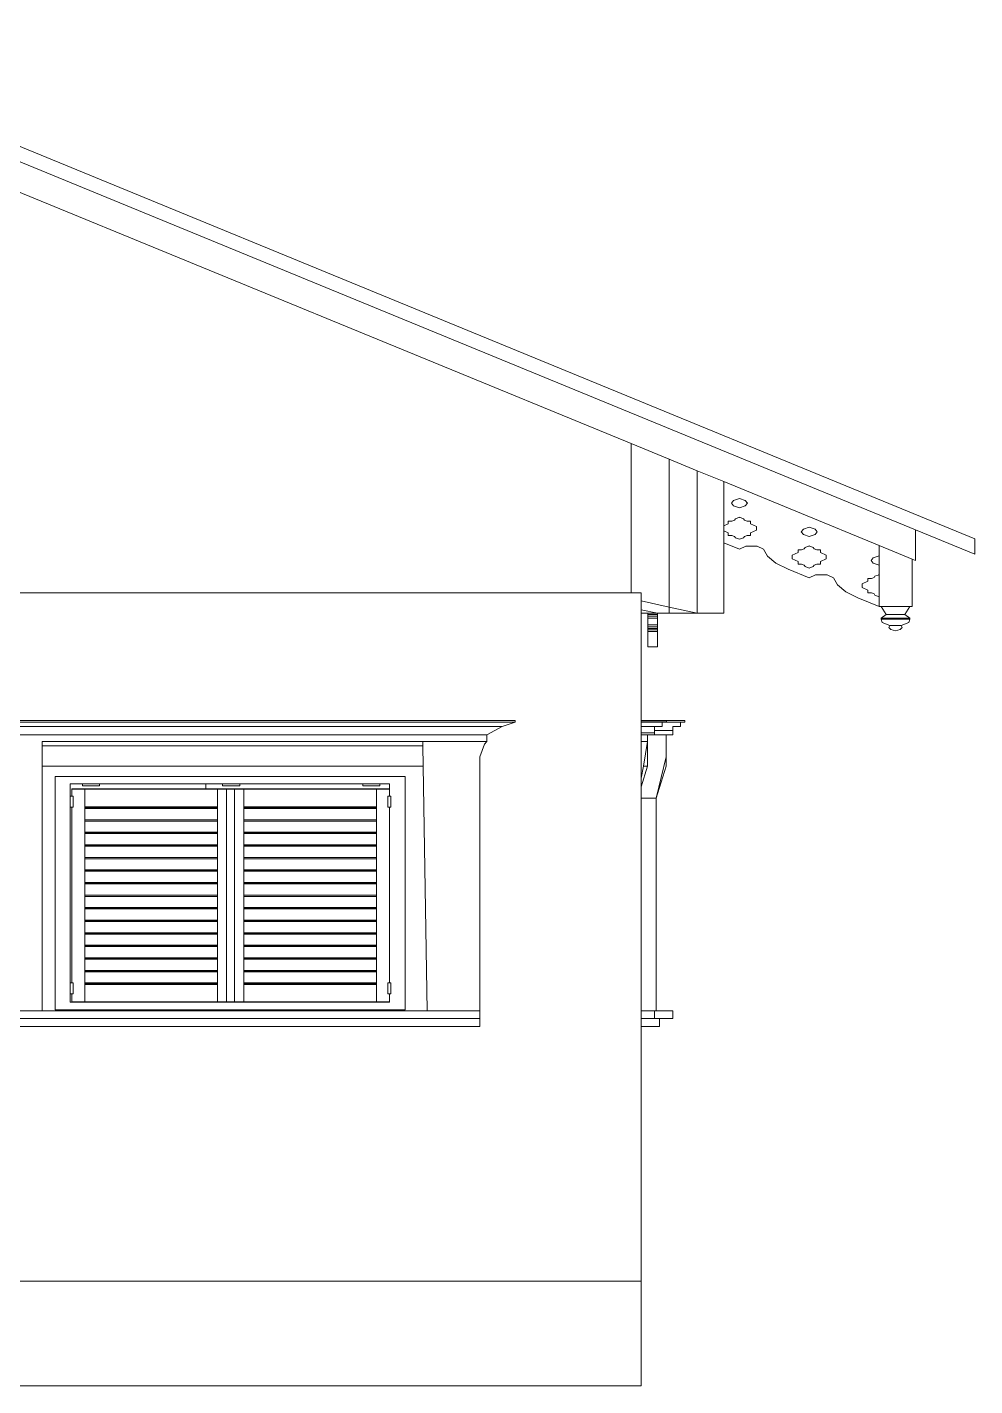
# Model space of a CAD drawing. Header units: inches. Extents: x 16.2 to 49.2, y 7.1 to 20.7.
# Drawn here: x 32.43 to 36.14, y 7.57 to 12.9 of the extents above; entities that cross this region are included whole.
import ezdxf

# ---------------------------------------------------------------- set-up
doc = ezdxf.new("R2010")
doc.units = ezdxf.units.IN
doc.header["$MEASUREMENT"] = 0
doc.layers.add('0inne_gulv', color=252, linetype='Continuous', lineweight=13)

# ---------------------------------------------------------------- blocks, each defined once
blk = doc.blocks.new('DEREK SMALL HOUSE bk')
for p, q in [((-2.1931, 2.42), (2.5502, 0.4711)), ((-2.1024, 2.4426), (2.7834, 0.4352)), ((-2.1931, 2.3002), (1.4356, 0.8092)), ((1.4356, 0.2235), (1.4356, 0.8092)), ((1.4356, 0.8092), (1.5848, 0.7479)), ((1.5848, 0.1679), (1.5848, 0.7479)), ((1.5848, 0.7479), (1.6948, 0.7027)), ((1.6948, 0.1436), (1.6948, 0.7027)), ((1.6948, 0.7027), (1.7985, 0.6601)), ((1.7985, 0.4864), (1.7985, 0.6601)), ((1.7985, 0.6601), (2.4076, 0.4099)), ((1.8601, 0.5934), (1.8372, 0.5856)), ((1.8829, 0.5856), (1.8601, 0.5934)), ((1.8372, 0.5856), (1.829, 0.5755)), ((1.829, 0.5755), (1.8372, 0.5653)), ((1.8372, 0.5653), (1.8601, 0.5575)), ((1.8601, 0.5575), (1.8829, 0.5653)), ((1.8912, 0.5755), (1.8829, 0.5856)), ((1.8829, 0.5653), (1.8912, 0.5755)), ((1.8164, 0.4949), (1.7985, 0.4864)), ((1.7985, 0.4675), (1.7985, 0.4864)), ((1.8164, 0.4949), (1.8164, 0.5053)), ((1.8164, 0.5053), (1.8299, 0.5053)), ((1.8299, 0.5053), (1.8406, 0.5087)), ((1.8406, 0.5087), (1.844, 0.5139)), ((1.844, 0.5139), (1.8601, 0.5201)), ((1.8584, 0.5194), (1.8601, 0.5194)), ((1.8761, 0.5139), (1.8601, 0.5201)), ((1.8795, 0.5087), (1.8761, 0.5139)), ((1.8902, 0.5053), (1.8795, 0.5087)), ((1.9038, 0.5053), (1.8902, 0.5053)), ((1.9038, 0.4949), (1.9038, 0.5053)), ((1.9038, 0.4949), (1.9265, 0.484)), ((1.9265, 0.484), (1.9265, 0.4698)), ((2.1338, 0.4809), (2.111, 0.4732)), ((2.1567, 0.4732), (2.1338, 0.4809)), ((1.7985, 0.4675), (1.8164, 0.459)), ((1.7985, 0.4205), (1.7985, 0.4675)), ((1.8164, 0.459), (1.8164, 0.4486)), ((1.8164, 0.4486), (1.8299, 0.4485)), ((1.8299, 0.4485), (1.8406, 0.4451)), ((1.8406, 0.4451), (1.844, 0.4399)), ((1.844, 0.4399), (1.8601, 0.4338)), ((1.8761, 0.4399), (1.8601, 0.4338)), ((1.8795, 0.4451), (1.8761, 0.4399)), ((1.8902, 0.4485), (1.8795, 0.4451)), ((1.9038, 0.4486), (1.8902, 0.4485)), ((1.9265, 0.4698), (1.9038, 0.459)), ((1.9038, 0.459), (1.9038, 0.4486)), ((2.111, 0.4732), (2.1027, 0.463)), ((2.1027, 0.463), (2.111, 0.4528)), ((2.111, 0.4528), (2.1338, 0.445)), ((2.1338, 0.445), (2.1567, 0.4528)), ((2.1649, 0.463), (2.1567, 0.4732)), ((2.1567, 0.4528), (2.1649, 0.463)), ((2.5502, 0.4711), (2.7834, 0.3753)), ((2.5502, 0.3513), (2.5502, 0.4711)), ((2.7834, 0.3753), (2.7834, 0.4352)), ((1.7985, 0.4205), (1.8601, 0.3952)), ((1.7985, 0.1436), (1.7985, 0.4205)), ((1.8848, 0.407), (1.8601, 0.3952)), ((1.9302, 0.407), (1.8848, 0.407)), ((1.9549, 0.3952), (1.9302, 0.407)), ((1.9707, 0.3673), (1.9549, 0.3952)), ((2.0901, 0.3824), (2.0673, 0.3715)), ((2.0901, 0.3824), (2.0901, 0.3928)), ((2.0901, 0.3928), (2.1037, 0.3928)), ((2.1037, 0.3928), (2.1144, 0.3962)), ((2.1144, 0.3962), (2.1178, 0.4015)), ((2.1178, 0.4015), (2.1338, 0.4076)), ((2.1322, 0.407), (2.1338, 0.407)), ((2.1499, 0.4015), (2.1338, 0.4076)), ((2.1533, 0.3962), (2.1499, 0.4015)), ((2.164, 0.3928), (2.1533, 0.3962)), ((2.1775, 0.3928), (2.164, 0.3928)), ((2.1775, 0.3824), (2.1775, 0.3928)), ((2.1775, 0.3824), (2.2003, 0.3715)), ((2.4076, 0.4099), (2.5372, 0.3566)), ((2.4076, 0.3685), (2.4076, 0.4099)), ((2.0031, 0.3409), (1.9707, 0.3673)), ((2.0511, 0.3167), (2.0031, 0.3409)), ((2.0673, 0.3715), (2.0673, 0.3573)), ((2.0673, 0.3573), (2.0901, 0.3465)), ((2.0901, 0.3465), (2.0901, 0.3361)), ((2.0901, 0.3361), (2.1037, 0.336)), ((2.1037, 0.336), (2.1144, 0.3327)), ((2.1144, 0.3327), (2.1178, 0.3274)), ((2.1178, 0.3274), (2.1338, 0.3213)), ((2.1499, 0.3274), (2.1338, 0.3213)), ((2.1533, 0.3327), (2.1499, 0.3274)), ((2.164, 0.336), (2.1533, 0.3327)), ((2.1775, 0.3361), (2.164, 0.336)), ((2.2003, 0.3573), (2.1775, 0.3465)), ((2.1775, 0.3465), (2.1775, 0.3361)), ((2.2003, 0.3715), (2.2003, 0.3573)), ((2.3848, 0.3607), (2.3765, 0.3505)), ((2.3765, 0.3505), (2.3848, 0.3403)), ((2.4076, 0.3685), (2.3848, 0.3607)), ((2.3848, 0.3403), (2.4076, 0.3325)), ((2.4076, 0.3325), (2.4076, 0.3685)), ((2.4076, 0.2951), (2.4076, 0.3325)), ((2.5372, 0.1702), (2.5372, 0.3566)), ((2.5372, 0.3566), (2.5502, 0.3513)), ((2.0511, 0.3167), (2.1338, 0.2827)), ((2.1586, 0.2945), (2.1338, 0.2827)), ((2.204, 0.2945), (2.1586, 0.2945)), ((2.2287, 0.2827), (2.204, 0.2945)), ((2.2445, 0.2549), (2.2287, 0.2827)), ((2.3639, 0.2699), (2.3411, 0.259)), ((2.3639, 0.2803), (2.3775, 0.2804)), ((2.3639, 0.2699), (2.3639, 0.2803)), ((2.3775, 0.2804), (2.3881, 0.2837)), ((2.3881, 0.2837), (2.3916, 0.289)), ((2.3916, 0.289), (2.4076, 0.2951)), ((2.406, 0.2945), (2.4076, 0.2945)), ((2.4076, 0.2088), (2.4076, 0.2951)), ((1.4356, 0.2235), (-5.8219, 0.2235)), ((1.4749, 0.2235), (1.4356, 0.2235)), ((1.4749, 0.1922), (1.4749, 0.2235)), ((2.2769, 0.2284), (2.2445, 0.2549)), ((2.3249, 0.2042), (2.2769, 0.2284)), ((2.3411, 0.259), (2.3411, 0.2448)), ((2.3411, 0.2448), (2.3639, 0.234)), ((2.3639, 0.234), (2.3639, 0.2236)), ((2.3639, 0.2236), (2.3775, 0.2235)), ((2.3775, 0.2235), (2.3881, 0.2202)), ((2.3881, 0.2202), (2.3916, 0.2149)), ((2.3916, 0.2149), (2.4076, 0.2088)), ((1.4749, 0.1576), (1.4749, 0.1922)), ((1.4749, 0.1922), (1.5848, 0.1679)), ((1.5848, 0.1436), (1.5848, 0.1679)), ((1.5848, 0.1679), (1.6948, 0.1436)), ((2.3249, 0.2042), (2.4076, 0.1702)), ((2.4076, 0.1702), (2.4076, 0.2088)), ((2.4076, 0.1702), (2.4163, 0.1702)), ((2.4359, 0.1388), (2.4163, 0.1702)), ((2.4163, 0.1702), (2.5285, 0.1702)), ((2.5089, 0.1388), (2.5285, 0.1702)), ((2.5285, 0.1702), (2.5372, 0.1702)), ((1.5393, 0.1436), (1.4749, 0.1576)), ((1.4749, 0.1436), (1.4749, 0.1576)), ((1.4749, -0.2765), (1.4749, 0.1436)), ((1.4749, 0.1436), (1.5004, 0.1436)), ((1.5393, 0.1436), (1.5004, 0.1436)), ((1.5004, 0.139), (1.5004, 0.1436)), ((1.5393, 0.139), (1.5004, 0.139)), ((1.5004, 0.139), (1.5004, 0.1325)), ((1.5393, 0.1325), (1.5004, 0.1325)), ((1.5004, 0.1247), (1.5004, 0.1325)), ((1.5393, 0.1247), (1.5004, 0.1247)), ((1.5004, 0.0978), (1.5004, 0.1247)), ((1.5393, 0.139), (1.5393, 0.1436)), ((1.5393, 0.1436), (1.5848, 0.1436)), ((1.5393, 0.139), (1.5393, 0.1325)), ((1.5393, 0.1247), (1.5393, 0.1325)), ((1.5393, 0.1247), (1.5393, 0.0978)), ((1.6948, 0.1436), (1.5848, 0.1436)), ((1.6948, 0.1436), (1.7985, 0.1436)), ((2.4163, 0.125), (2.4359, 0.1388)), ((2.4163, 0.1208), (2.4163, 0.125)), ((2.5285, 0.125), (2.4163, 0.125)), ((2.4206, 0.1079), (2.4163, 0.1208)), ((2.4163, 0.1208), (2.5285, 0.1208)), ((2.4504, 0.0954), (2.4206, 0.1079)), ((2.5089, 0.1388), (2.4359, 0.1388)), ((2.4944, 0.0954), (2.5242, 0.1079)), ((2.5285, 0.125), (2.5089, 0.1388)), ((2.5242, 0.1079), (2.5285, 0.1208)), ((2.5285, 0.1208), (2.5285, 0.125)), ((1.5393, 0.0978), (1.5004, 0.0978)), ((1.5004, 0.0978), (1.5004, 0.09)), ((1.5393, 0.09), (1.5004, 0.09)), ((1.5004, 0.0835), (1.5004, 0.09)), ((1.5393, 0.0835), (1.5004, 0.0835)), ((1.5004, 0.0789), (1.5004, 0.0835)), ((1.5393, 0.0789), (1.5004, 0.0789)), ((1.5004, 0.0717), (1.5004, 0.0789)), ((1.5393, 0.0717), (1.5004, 0.0717)), ((1.5004, 0.0118), (1.5004, 0.0717)), ((1.5393, 0.0978), (1.5393, 0.09)), ((1.5393, 0.0835), (1.5393, 0.09)), ((1.5393, 0.0835), (1.5393, 0.0789)), ((1.5393, 0.0789), (1.5393, 0.0717)), ((1.5393, 0.0717), (1.5393, 0.0118)), ((2.4462, 0.0873), (2.4504, 0.0954)), ((2.4543, 0.0796), (2.4462, 0.0873)), ((2.4504, 0.0954), (2.4944, 0.0954)), ((2.4724, 0.0744), (2.4543, 0.0796)), ((2.4724, 0.0744), (2.4905, 0.0796)), ((2.4905, 0.0796), (2.4986, 0.0873)), ((2.4986, 0.0873), (2.4944, 0.0954)), ((1.5393, 0.0118), (1.5004, 0.0118)), ((-1.2015, -0.2765), (0.9798, -0.2765)), ((0.9798, -0.2837), (-1.1956, -0.2837)), ((0.9299, -0.3006), (-1.1475, -0.3006)), ((0.8697, -0.3335), (0.9299, -0.3006)), ((0.9798, -0.2837), (0.9299, -0.3006)), ((0.9798, -0.2765), (0.9798, -0.2837)), ((1.4749, -0.2765), (1.5734, -0.2765)), ((1.4749, -0.2816), (1.4749, -0.2765)), ((1.4749, -0.2816), (1.5734, -0.2816)), ((1.4749, -0.2837), (1.4749, -0.2816)), ((1.4749, -0.2837), (1.5569, -0.2837)), ((1.4749, -0.3006), (1.4749, -0.2837)), ((1.4749, -0.3006), (1.5264, -0.3006)), ((1.4749, -0.3246), (1.4749, -0.3006)), ((1.5264, -0.3006), (1.5569, -0.3006)), ((1.5264, -0.3167), (1.5264, -0.3006)), ((1.5264, -0.3167), (1.5985, -0.3167)), ((1.5264, -0.3246), (1.5264, -0.3167)), ((1.5569, -0.3006), (1.5569, -0.2837)), ((1.5569, -0.2837), (1.5734, -0.2837)), ((1.5734, -0.2765), (1.6455, -0.2765)), ((1.5734, -0.2816), (1.5734, -0.2765)), ((1.5734, -0.2837), (1.5734, -0.2816)), ((1.5734, -0.2837), (1.629, -0.2837)), ((1.5985, -0.3006), (1.629, -0.3006)), ((1.5985, -0.3006), (1.5985, -0.3167)), ((1.5985, -0.3335), (1.5985, -0.3167)), ((1.629, -0.3006), (1.629, -0.2837)), ((1.629, -0.2837), (1.6455, -0.2837)), ((1.6455, -0.2765), (1.6455, -0.2837)), ((0.8697, -0.3335), (-1.0793, -0.3335)), ((0.6182, -0.3593), (-0.8755, -0.3593)), ((-0.8755, -0.3593), (-0.8755, -0.3765)), ((0.8697, -0.3593), (0.6182, -0.3593)), ((0.6182, -0.3593), (0.6185, -0.3765)), ((0.8596, -0.3702), (0.842, -0.4199)), ((0.8697, -0.3593), (0.8596, -0.3702)), ((0.8697, -0.3335), (0.8697, -0.3593)), ((1.4749, -0.3246), (1.5264, -0.3246)), ((1.4749, -0.3335), (1.4749, -0.3246)), ((1.4749, -0.3335), (1.5, -0.3335)), ((1.4749, -0.3593), (1.4749, -0.3335)), ((1.4749, -0.3593), (1.5, -0.3593)), ((1.4749, -0.5035), (1.4749, -0.3593)), ((1.4832, -0.4557), (1.5, -0.3593)), ((1.5, -0.3335), (1.5264, -0.3335)), ((1.5, -0.3593), (1.5, -0.3335)), ((1.5, -0.3593), (1.5, -0.4557)), ((1.5264, -0.3335), (1.5264, -0.3246)), ((1.5264, -0.3335), (1.5721, -0.3335)), ((1.5721, -0.3335), (1.5985, -0.3335)), ((1.5721, -0.4199), (1.5721, -0.3335)), ((0.6185, -0.3765), (-0.8755, -0.3765)), ((-0.8755, -0.3765), (-0.8755, -0.4557)), ((0.6185, -0.3765), (0.6198, -0.4557)), ((0.842, -0.4199), (0.842, -1.4153)), ((1.5721, -0.4199), (1.5334, -0.5813)), ((1.5721, -0.4199), (1.5721, -0.4557)), ((0.6198, -0.4557), (-0.8755, -0.4557)), ((-0.8755, -1.4153), (-0.8755, -0.4557)), ((0.6198, -0.4557), (0.6355, -1.4153)), ((1.5, -0.4557), (1.4749, -0.5373)), ((1.4749, -0.5035), (1.4832, -0.4557)), ((1.4832, -0.4557), (1.5, -0.4557)), ((1.5721, -0.4557), (1.5334, -0.5813)), ((-0.8244, -1.4111), (-0.8244, -0.4968)), ((-0.8244, -0.4968), (0.549, -0.4968)), ((-0.7656, -0.5251), (-0.7175, -0.5251)), ((-0.7656, -0.5737), (-0.7656, -0.5251)), ((-0.7175, -0.5251), (-0.6508, -0.5251)), ((-0.7175, -0.5328), (-0.7175, -0.5251)), ((-0.7175, -0.5328), (-0.6508, -0.5328)), ((-0.6508, -0.5251), (-0.2333, -0.5251)), ((-0.6508, -0.5251), (-0.6508, -0.5328)), ((-0.2333, -0.5454), (-0.2333, -0.5251)), ((-0.2333, -0.5251), (-0.1671, -0.5251)), ((-0.1671, -0.5251), (-0.1004, -0.5251)), ((-0.1671, -0.5328), (-0.1671, -0.5251)), ((-0.1671, -0.5328), (-0.1004, -0.5328)), ((-0.1004, -0.5251), (0.3833, -0.5251)), ((-0.1004, -0.5251), (-0.1004, -0.5328)), ((0.3833, -0.5251), (0.45, -0.5251)), ((0.3833, -0.5328), (0.3833, -0.5251)), ((0.3833, -0.5328), (0.45, -0.5328)), ((0.45, -0.5251), (0.4876, -0.5251)), ((0.45, -0.5251), (0.45, -0.5328)), ((0.4876, -0.5251), (0.4876, -0.5737)), ((0.549, -0.4968), (0.549, -1.4111)), ((1.4749, -0.5373), (1.4749, -0.5035)), ((-0.7656, -0.5737), (-0.7656, -0.6171)), ((-0.7592, -0.5737), (-0.7656, -0.5737)), ((-0.7592, -0.5454), (-0.7079, -0.5454)), ((-0.7592, -0.5454), (-0.7592, -0.5468)), ((-0.7592, -0.5737), (-0.7592, -0.5468)), ((-0.7592, -0.5468), (-0.7079, -0.5468)), ((-0.7538, -0.5737), (-0.7592, -0.5737)), ((-0.7538, -0.5737), (-0.7538, -0.6171)), ((-0.7079, -0.5454), (-0.7079, -0.5468)), ((-0.2333, -0.5454), (-0.7079, -0.5454)), ((-0.7079, -0.5468), (-0.1871, -0.5468)), ((-0.7079, -0.5468), (-0.7079, -0.6151)), ((-0.1871, -0.5454), (-0.2333, -0.5454)), ((-0.1871, -0.5454), (-0.1359, -0.5454)), ((-0.1871, -0.5454), (-0.1871, -0.5468)), ((-0.1871, -0.5468), (-0.1516, -0.5468)), ((-0.1871, -0.5468), (-0.1871, -0.6151)), ((-0.1516, -1.3805), (-0.1516, -0.5468)), ((-0.1359, -0.5468), (-0.1516, -0.5468)), ((-0.1359, -0.5454), (-0.0846, -0.5454)), ((-0.1359, -0.5454), (-0.1359, -0.5468)), ((-0.1359, -0.5468), (-0.1201, -0.5468)), ((-0.1201, -0.5468), (-0.0846, -0.5468)), ((-0.1201, -1.3805), (-0.1201, -0.5468)), ((-0.0846, -0.5454), (-0.0846, -0.5468)), ((0.4362, -0.5454), (-0.0846, -0.5454)), ((-0.0846, -0.5468), (0.4362, -0.5468)), ((-0.0846, -0.5468), (-0.0846, -0.6151)), ((0.4362, -0.5468), (0.4362, -0.5454)), ((0.4362, -0.5454), (0.4874, -0.5454)), ((0.4362, -0.5468), (0.4362, -0.6151)), ((0.4362, -0.5468), (0.4874, -0.5468)), ((0.481, -0.5737), (0.481, -0.6171)), ((0.4874, -0.5737), (0.481, -0.5737)), ((0.4874, -0.5454), (0.4874, -0.5468)), ((0.4874, -0.5468), (0.4874, -0.5737)), ((0.4876, -0.5737), (0.4874, -0.5737)), ((0.4928, -0.5737), (0.4876, -0.5737)), ((0.4928, -0.5737), (0.4928, -0.6171)), ((1.4749, -0.5813), (1.4749, -0.5373)), ((1.4749, -0.5813), (1.5334, -0.5813)), ((1.4749, -1.4153), (1.4749, -0.5813)), ((1.5334, -1.4153), (1.5334, -0.5813)), ((-0.7656, -1.3056), (-0.7656, -0.6171)), ((-0.7656, -0.6171), (-0.7592, -0.6171)), ((-0.7592, -0.6171), (-0.7592, -1.3056)), ((-0.7592, -0.6171), (-0.7538, -0.6171)), ((-0.1871, -0.6151), (-0.7079, -0.6151)), ((-0.7079, -0.6151), (-0.7079, -0.6166)), ((-0.2333, -0.6166), (-0.7079, -0.6166)), ((-0.7079, -0.6166), (-0.7079, -0.6177)), ((-0.7079, -0.6177), (-0.2333, -0.6177)), ((-0.7079, -0.6218), (-0.7079, -0.6177)), ((-0.7079, -0.6218), (-0.1871, -0.6218)), ((-0.7079, -0.6659), (-0.7079, -0.6218)), ((-0.2333, -0.6177), (-0.2333, -0.6166)), ((-0.1871, -0.6166), (-0.2333, -0.6166)), ((-0.2333, -0.6178), (-0.2333, -0.6177)), ((-0.2333, -0.6177), (-0.1871, -0.6177)), ((-0.2333, -0.6182), (-0.2333, -0.618)), ((-0.1871, -0.6151), (-0.1871, -0.6166)), ((-0.1871, -0.6166), (-0.1871, -0.6177)), ((-0.1871, -0.6218), (-0.1871, -0.6177)), ((-0.1871, -0.6218), (-0.1871, -0.6659)), ((0.4362, -0.6151), (-0.0846, -0.6151)), ((-0.0846, -0.6151), (-0.0846, -0.6166)), ((0.4362, -0.6166), (-0.0846, -0.6166)), ((-0.0846, -0.6166), (-0.0846, -0.6177)), ((-0.0846, -0.6177), (0.4362, -0.6177)), ((-0.0846, -0.6218), (-0.0846, -0.6177)), ((-0.0846, -0.6218), (0.4362, -0.6218)), ((-0.0846, -0.6659), (-0.0846, -0.6218)), ((0.4362, -0.6151), (0.4362, -0.6166)), ((0.4362, -0.6166), (0.4362, -0.6177)), ((0.4362, -0.6218), (0.4362, -0.6177)), ((0.4362, -0.6659), (0.4362, -0.6218)), ((0.481, -0.6171), (0.4874, -0.6171)), ((0.4874, -0.6171), (0.4874, -1.3056)), ((0.4874, -0.6171), (0.4876, -0.6171)), ((0.4876, -0.6171), (0.4876, -1.3056)), ((0.4876, -0.6171), (0.4928, -0.6171)), ((-0.7079, -0.6659), (-0.1871, -0.6659)), ((-0.7079, -0.6659), (-0.7079, -0.667)), ((-0.7079, -0.667), (-0.1871, -0.667)), ((-0.7079, -0.667), (-0.7079, -0.6711)), ((-0.7079, -0.6711), (-0.1871, -0.6711)), ((-0.7079, -0.7152), (-0.7079, -0.6711)), ((-0.2333, -0.6674), (-0.2333, -0.6673)), ((-0.1871, -0.667), (-0.1871, -0.6659)), ((-0.1871, -0.6711), (-0.1871, -0.667)), ((-0.1871, -0.6711), (-0.1871, -0.7152)), ((-0.0846, -0.6659), (0.4362, -0.6659)), ((-0.0846, -0.6659), (-0.0846, -0.667)), ((-0.0846, -0.667), (0.4362, -0.667)), ((-0.0846, -0.667), (-0.0846, -0.6711)), ((-0.0846, -0.6711), (0.4362, -0.6711)), ((-0.0846, -0.7152), (-0.0846, -0.6711)), ((0.4362, -0.667), (0.4362, -0.6659)), ((0.4362, -0.667), (0.4362, -0.6711)), ((0.4362, -0.7152), (0.4362, -0.6711)), ((-0.7079, -0.7152), (-0.1871, -0.7152)), ((-0.7079, -0.7152), (-0.7079, -0.7163)), ((-0.7079, -0.7163), (-0.1871, -0.7163)), ((-0.7079, -0.7163), (-0.7079, -0.7204)), ((-0.7079, -0.7204), (-0.1871, -0.7204)), ((-0.7079, -0.7644), (-0.7079, -0.7204)), ((-0.2333, -0.7167), (-0.2333, -0.7166)), ((-0.1871, -0.7163), (-0.1871, -0.7152)), ((-0.1871, -0.7204), (-0.1871, -0.7163)), ((-0.1871, -0.7204), (-0.1871, -0.7644)), ((-0.0846, -0.7152), (0.4362, -0.7152)), ((-0.0846, -0.7152), (-0.0846, -0.7163)), ((-0.0846, -0.7163), (0.4362, -0.7163)), ((-0.0846, -0.7163), (-0.0846, -0.7204)), ((-0.0846, -0.7204), (0.4362, -0.7204)), ((-0.0846, -0.7644), (-0.0846, -0.7204)), ((0.4362, -0.7163), (0.4362, -0.7152)), ((0.4362, -0.7163), (0.4362, -0.7204)), ((0.4362, -0.7644), (0.4362, -0.7204)), ((-0.7079, -0.7644), (-0.1871, -0.7644)), ((-0.7079, -0.7644), (-0.7079, -0.7655)), ((-0.7079, -0.7655), (-0.1871, -0.7655)), ((-0.7079, -0.7655), (-0.7079, -0.7696)), ((-0.7079, -0.7696), (-0.1871, -0.7696)), ((-0.7079, -0.8137), (-0.7079, -0.7696)), ((-0.2333, -0.766), (-0.2333, -0.7658)), ((-0.1871, -0.7655), (-0.1871, -0.7644)), ((-0.1871, -0.7696), (-0.1871, -0.7655)), ((-0.1871, -0.7696), (-0.1871, -0.8137)), ((-0.0846, -0.7644), (0.4362, -0.7644)), ((-0.0846, -0.7644), (-0.0846, -0.7655)), ((-0.0846, -0.7655), (0.4362, -0.7655)), ((-0.0846, -0.7655), (-0.0846, -0.7696)), ((-0.0846, -0.7696), (0.4362, -0.7696)), ((-0.0846, -0.8137), (-0.0846, -0.7696)), ((0.4362, -0.7655), (0.4362, -0.7644)), ((0.4362, -0.7655), (0.4362, -0.7696)), ((0.4362, -0.8137), (0.4362, -0.7696)), ((-0.7079, -0.8137), (-0.1871, -0.8137)), ((-0.7079, -0.8137), (-0.7079, -0.8148)), ((-0.7079, -0.8148), (-0.1871, -0.8148)), ((-0.7079, -0.8148), (-0.7079, -0.8189)), ((-0.7079, -0.8189), (-0.1871, -0.8189)), ((-0.7079, -0.863), (-0.7079, -0.8189)), ((-0.2333, -0.8152), (-0.2333, -0.8151)), ((-0.1871, -0.8148), (-0.1871, -0.8137)), ((-0.1871, -0.8189), (-0.1871, -0.8148)), ((-0.1871, -0.8189), (-0.1871, -0.863)), ((-0.0846, -0.8137), (0.4362, -0.8137)), ((-0.0846, -0.8137), (-0.0846, -0.8148)), ((-0.0846, -0.8148), (0.4362, -0.8148)), ((-0.0846, -0.8148), (-0.0846, -0.8189)), ((-0.0846, -0.8189), (0.4362, -0.8189)), ((-0.0846, -0.863), (-0.0846, -0.8189)), ((0.4362, -0.8148), (0.4362, -0.8137)), ((0.4362, -0.8148), (0.4362, -0.8189)), ((0.4362, -0.863), (0.4362, -0.8189)), ((-0.7079, -0.863), (-0.1871, -0.863)), ((-0.7079, -0.863), (-0.7079, -0.8641)), ((-0.7079, -0.8641), (-0.1871, -0.8641)), ((-0.7079, -0.8681), (-0.7079, -0.8641)), ((-0.7079, -0.8681), (-0.1871, -0.8681)), ((-0.7079, -0.8681), (-0.7079, -0.9122)), ((-0.2333, -0.8645), (-0.2333, -0.8644)), ((-0.1871, -0.8641), (-0.1871, -0.863)), ((-0.1871, -0.8681), (-0.1871, -0.8641)), ((-0.1871, -0.8681), (-0.1871, -0.9122)), ((-0.0846, -0.863), (0.4362, -0.863)), ((-0.0846, -0.863), (-0.0846, -0.8641)), ((-0.0846, -0.8641), (0.4362, -0.8641)), ((-0.0846, -0.8681), (-0.0846, -0.8641)), ((-0.0846, -0.8681), (0.4362, -0.8681)), ((-0.0846, -0.8681), (-0.0846, -0.9122)), ((0.4362, -0.8641), (0.4362, -0.863)), ((0.4362, -0.8681), (0.4362, -0.8641)), ((0.4362, -0.9122), (0.4362, -0.8681)), ((-0.7079, -0.9122), (-0.1871, -0.9122)), ((-0.7079, -0.9122), (-0.7079, -0.9133)), ((-0.7079, -0.9133), (-0.1871, -0.9133)), ((-0.7079, -0.9174), (-0.7079, -0.9133)), ((-0.7079, -0.9174), (-0.1871, -0.9174)), ((-0.7079, -0.9174), (-0.7079, -0.9615)), ((-0.2333, -0.9137), (-0.2333, -0.9136)), ((-0.1871, -0.9133), (-0.1871, -0.9122)), ((-0.1871, -0.9174), (-0.1871, -0.9133)), ((-0.1871, -0.9174), (-0.1871, -0.9615)), ((-0.0846, -0.9122), (0.4362, -0.9122)), ((-0.0846, -0.9122), (-0.0846, -0.9133)), ((-0.0846, -0.9133), (0.4362, -0.9133)), ((-0.0846, -0.9174), (-0.0846, -0.9133)), ((-0.0846, -0.9174), (0.4362, -0.9174)), ((-0.0846, -0.9174), (-0.0846, -0.9615)), ((0.4362, -0.9133), (0.4362, -0.9122)), ((0.4362, -0.9174), (0.4362, -0.9133)), ((0.4362, -0.9615), (0.4362, -0.9174)), ((-0.7079, -0.9615), (-0.1871, -0.9615)), ((-0.7079, -0.9615), (-0.7079, -0.9626)), ((-0.7079, -0.9626), (-0.1871, -0.9626)), ((-0.7079, -0.9667), (-0.7079, -0.9626)), ((-0.7079, -0.9667), (-0.1871, -0.9667)), ((-0.7079, -0.9667), (-0.7079, -1.0108)), ((-0.7079, -1.0108), (-0.1871, -1.0108)), ((-0.7079, -1.0108), (-0.7079, -1.0119)), ((-0.7079, -1.0119), (-0.1871, -1.0119)), ((-0.7079, -1.0159), (-0.7079, -1.0119)), ((-0.2333, -0.963), (-0.2333, -0.9629)), ((-0.2333, -1.0123), (-0.2333, -1.0122)), ((-0.1871, -0.9626), (-0.1871, -0.9615)), ((-0.1871, -0.9667), (-0.1871, -0.9626)), ((-0.1871, -0.9667), (-0.1871, -1.0108)), ((-0.1871, -1.0119), (-0.1871, -1.0108)), ((-0.1871, -1.0159), (-0.1871, -1.0119)), ((-0.0846, -0.9615), (0.4362, -0.9615)), ((-0.0846, -0.9615), (-0.0846, -0.9626)), ((-0.0846, -0.9626), (0.4362, -0.9626)), ((-0.0846, -0.9667), (-0.0846, -0.9626)), ((-0.0846, -0.9667), (0.4362, -0.9667)), ((-0.0846, -0.9667), (-0.0846, -1.0108)), ((-0.0846, -1.0108), (0.4362, -1.0108)), ((-0.0846, -1.0108), (-0.0846, -1.0119)), ((-0.0846, -1.0119), (0.4362, -1.0119)), ((-0.0846, -1.0159), (-0.0846, -1.0119)), ((0.4362, -0.9626), (0.4362, -0.9615)), ((0.4362, -0.9667), (0.4362, -0.9626)), ((0.4362, -1.0108), (0.4362, -0.9667)), ((0.4362, -1.0119), (0.4362, -1.0108)), ((0.4362, -1.0159), (0.4362, -1.0119)), ((-0.7079, -1.0159), (-0.1871, -1.0159)), ((-0.7079, -1.0159), (-0.7079, -1.06)), ((-0.7079, -1.06), (-0.1871, -1.06)), ((-0.7079, -1.06), (-0.7079, -1.0611)), ((-0.7079, -1.0611), (-0.1871, -1.0611)), ((-0.7079, -1.0652), (-0.7079, -1.0611)), ((-0.7079, -1.0652), (-0.1871, -1.0652)), ((-0.7079, -1.0652), (-0.7079, -1.1093)), ((-0.2333, -1.0615), (-0.2333, -1.0614)), ((-0.1871, -1.0159), (-0.1871, -1.06)), ((-0.1871, -1.0611), (-0.1871, -1.06)), ((-0.1871, -1.0652), (-0.1871, -1.0611)), ((-0.1871, -1.0652), (-0.1871, -1.1093)), ((-0.0846, -1.0159), (0.4362, -1.0159)), ((-0.0846, -1.0159), (-0.0846, -1.06)), ((-0.0846, -1.06), (0.4362, -1.06)), ((-0.0846, -1.06), (-0.0846, -1.0611)), ((-0.0846, -1.0611), (0.4362, -1.0611)), ((-0.0846, -1.0652), (-0.0846, -1.0611)), ((-0.0846, -1.0652), (0.4362, -1.0652)), ((-0.0846, -1.0652), (-0.0846, -1.1093)), ((0.4362, -1.06), (0.4362, -1.0159)), ((0.4362, -1.0611), (0.4362, -1.06)), ((0.4362, -1.0652), (0.4362, -1.0611)), ((0.4362, -1.1093), (0.4362, -1.0652)), ((-0.7079, -1.1093), (-0.1871, -1.1093)), ((-0.7079, -1.1093), (-0.7079, -1.1104)), ((-0.7079, -1.1104), (-0.1871, -1.1104)), ((-0.7079, -1.1145), (-0.7079, -1.1104)), ((-0.7079, -1.1145), (-0.1871, -1.1145)), ((-0.7079, -1.1145), (-0.7079, -1.1586)), ((-0.2333, -1.1108), (-0.2333, -1.1107)), ((-0.1871, -1.1104), (-0.1871, -1.1093)), ((-0.1871, -1.1145), (-0.1871, -1.1104)), ((-0.1871, -1.1145), (-0.1871, -1.1586)), ((-0.0846, -1.1093), (0.4362, -1.1093)), ((-0.0846, -1.1093), (-0.0846, -1.1104)), ((-0.0846, -1.1104), (0.4362, -1.1104)), ((-0.0846, -1.1145), (-0.0846, -1.1104)), ((-0.0846, -1.1145), (0.4362, -1.1145)), ((-0.0846, -1.1145), (-0.0846, -1.1586)), ((0.4362, -1.1104), (0.4362, -1.1093)), ((0.4362, -1.1145), (0.4362, -1.1104)), ((0.4362, -1.1586), (0.4362, -1.1145)), ((-0.7079, -1.1586), (-0.1871, -1.1586)), ((-0.7079, -1.1586), (-0.7079, -1.1597)), ((-0.7079, -1.1597), (-0.1871, -1.1597)), ((-0.7079, -1.1637), (-0.7079, -1.1597)), ((-0.7079, -1.1637), (-0.1871, -1.1637)), ((-0.7079, -1.1637), (-0.7079, -1.2078)), ((-0.2333, -1.1601), (-0.2333, -1.16)), ((-0.1871, -1.1597), (-0.1871, -1.1586)), ((-0.1871, -1.1637), (-0.1871, -1.1597)), ((-0.1871, -1.1637), (-0.1871, -1.2078)), ((-0.0846, -1.1586), (0.4362, -1.1586)), ((-0.0846, -1.1586), (-0.0846, -1.1597)), ((-0.0846, -1.1597), (0.4362, -1.1597)), ((-0.0846, -1.1637), (-0.0846, -1.1597)), ((-0.0846, -1.1637), (0.4362, -1.1637)), ((-0.0846, -1.1637), (-0.0846, -1.2078)), ((0.4362, -1.1597), (0.4362, -1.1586)), ((0.4362, -1.1637), (0.4362, -1.1597)), ((0.4362, -1.2078), (0.4362, -1.1637)), ((-0.7079, -1.2078), (-0.1871, -1.2078)), ((-0.7079, -1.2078), (-0.7079, -1.2089)), ((-0.7079, -1.2089), (-0.1871, -1.2089)), ((-0.7079, -1.2089), (-0.7079, -1.213)), ((-0.7079, -1.213), (-0.1871, -1.213)), ((-0.7079, -1.213), (-0.7079, -1.2571)), ((-0.2333, -1.2093), (-0.2333, -1.2092)), ((-0.1871, -1.2089), (-0.1871, -1.2078)), ((-0.1871, -1.213), (-0.1871, -1.2089)), ((-0.1871, -1.213), (-0.1871, -1.2571)), ((-0.0846, -1.2078), (0.4362, -1.2078)), ((-0.0846, -1.2078), (-0.0846, -1.2089)), ((-0.0846, -1.2089), (0.4362, -1.2089)), ((-0.0846, -1.213), (-0.0846, -1.2089)), ((-0.0846, -1.213), (0.4362, -1.213)), ((-0.0846, -1.213), (-0.0846, -1.2571)), ((0.4362, -1.2089), (0.4362, -1.2078)), ((0.4362, -1.213), (0.4362, -1.2089)), ((0.4362, -1.2571), (0.4362, -1.213)), ((-0.7079, -1.2571), (-0.1871, -1.2571)), ((-0.7079, -1.2571), (-0.7079, -1.2582)), ((-0.7079, -1.2582), (-0.1871, -1.2582)), ((-0.7079, -1.2623), (-0.7079, -1.2582)), ((-0.7079, -1.2623), (-0.1871, -1.2623)), ((-0.7079, -1.2623), (-0.7079, -1.3064)), ((-0.2333, -1.2586), (-0.2333, -1.2585)), ((-0.1871, -1.2582), (-0.1871, -1.2571)), ((-0.1871, -1.2623), (-0.1871, -1.2582)), ((-0.1871, -1.2623), (-0.1871, -1.3064)), ((-0.0846, -1.2571), (0.4362, -1.2571)), ((-0.0846, -1.2571), (-0.0846, -1.2582)), ((-0.0846, -1.2582), (0.4362, -1.2582)), ((-0.0846, -1.2623), (-0.0846, -1.2582)), ((-0.0846, -1.2623), (0.4362, -1.2623)), ((-0.0846, -1.2623), (-0.0846, -1.3064)), ((0.4362, -1.2582), (0.4362, -1.2571)), ((0.4362, -1.2623), (0.4362, -1.2582)), ((0.4362, -1.3064), (0.4362, -1.2623)), ((-0.7656, -1.3056), (-0.7656, -1.349)), ((-0.7592, -1.3056), (-0.7656, -1.3056)), ((-0.7538, -1.3056), (-0.7592, -1.3056)), ((-0.7538, -1.3056), (-0.7538, -1.349)), ((-0.7079, -1.3064), (-0.1871, -1.3064)), ((-0.7079, -1.3064), (-0.7079, -1.3098)), ((-0.7079, -1.3098), (-0.2333, -1.3098)), ((-0.7079, -1.3098), (-0.7079, -1.3107)), ((-0.2333, -1.3107), (-0.7079, -1.3107)), ((-0.7079, -1.3107), (-0.7079, -1.3121)), ((-0.7079, -1.3121), (-0.1871, -1.3121)), ((-0.7079, -1.3121), (-0.7079, -1.3805)), ((-0.2333, -1.3089), (-0.2333, -1.3078)), ((-0.2333, -1.3098), (-0.2333, -1.3092)), ((-0.2333, -1.3107), (-0.2333, -1.3098)), ((-0.2333, -1.3098), (-0.1871, -1.3098)), ((-0.1871, -1.3107), (-0.2333, -1.3107)), ((-0.1871, -1.3098), (-0.1871, -1.3064)), ((-0.1871, -1.3098), (-0.1871, -1.3107)), ((-0.1871, -1.3107), (-0.1871, -1.3121)), ((-0.1871, -1.3121), (-0.1871, -1.3805)), ((-0.0846, -1.3064), (0.4362, -1.3064)), ((-0.0846, -1.3064), (-0.0846, -1.3098)), ((-0.0846, -1.3098), (0.4362, -1.3098)), ((-0.0846, -1.3098), (-0.0846, -1.3107)), ((0.4362, -1.3107), (-0.0846, -1.3107)), ((-0.0846, -1.3107), (-0.0846, -1.3121)), ((-0.0846, -1.3121), (0.4362, -1.3121)), ((-0.0846, -1.3121), (-0.0846, -1.3805)), ((0.4362, -1.3064), (0.4362, -1.3098)), ((0.4362, -1.3098), (0.4362, -1.3107)), ((0.4362, -1.3107), (0.4362, -1.3121)), ((0.4362, -1.3121), (0.4362, -1.3805)), ((0.481, -1.3056), (0.481, -1.349)), ((0.4874, -1.3056), (0.481, -1.3056)), ((0.4876, -1.3056), (0.4874, -1.3056)), ((0.4928, -1.3056), (0.4876, -1.3056)), ((0.4928, -1.3056), (0.4928, -1.349)), ((-0.7656, -1.3819), (-0.7656, -1.349)), ((-0.7656, -1.349), (-0.7592, -1.349)), ((-0.7592, -1.3819), (-0.7656, -1.3819)), ((-0.7592, -1.3805), (-0.7592, -1.349)), ((-0.7592, -1.349), (-0.7538, -1.349)), ((-0.7079, -1.3805), (-0.7592, -1.3805)), ((-0.7592, -1.3805), (-0.7592, -1.3819)), ((-0.7592, -1.3819), (-0.7079, -1.3819)), ((-0.7079, -1.3805), (-0.7079, -1.3819)), ((-0.1871, -1.3805), (-0.7079, -1.3805)), ((-0.1871, -1.3819), (-0.7079, -1.3819)), ((-0.1516, -1.3805), (-0.1871, -1.3805)), ((-0.1871, -1.3805), (-0.1871, -1.3819)), ((-0.1871, -1.3819), (-0.1359, -1.3819)), ((-0.1516, -1.3805), (-0.1359, -1.3805)), ((-0.1359, -1.3805), (-0.1359, -1.3819)), ((-0.1201, -1.3805), (-0.1359, -1.3805)), ((-0.1359, -1.3819), (-0.0846, -1.3819)), ((-0.0846, -1.3805), (-0.1201, -1.3805)), ((-0.0846, -1.3805), (-0.0846, -1.3819)), ((0.4362, -1.3805), (-0.0846, -1.3805)), ((0.4362, -1.3819), (-0.0846, -1.3819)), ((0.4362, -1.3819), (0.4362, -1.3805)), ((0.4874, -1.3805), (0.4362, -1.3805)), ((0.4362, -1.3819), (0.4874, -1.3819)), ((0.481, -1.349), (0.4874, -1.349)), ((0.4874, -1.349), (0.4874, -1.3805)), ((0.4874, -1.349), (0.4876, -1.349)), ((0.4874, -1.3805), (0.4874, -1.3819)), ((0.4876, -1.3819), (0.4874, -1.3819)), ((0.4876, -1.349), (0.4876, -1.3819)), ((0.4876, -1.349), (0.4928, -1.349)), ((-0.8755, -1.4153), (-1.0595, -1.4153)), ((0.6355, -1.4153), (-0.8755, -1.4153)), ((0.549, -1.4111), (-0.8244, -1.4111)), ((0.842, -1.4153), (0.6355, -1.4153)), ((0.842, -1.4153), (0.842, -1.4459)), ((1.4749, -1.4153), (1.5264, -1.4153)), ((1.4749, -1.4459), (1.4749, -1.4153)), ((1.5264, -1.4153), (1.5334, -1.4153)), ((1.5264, -1.4459), (1.5264, -1.4153)), ((1.5334, -1.4153), (1.5985, -1.4153)), ((1.5985, -1.4459), (1.5985, -1.4153)), ((0.842, -1.4459), (-1.0595, -1.4459)), ((0.842, -1.4765), (-1.0595, -1.4765)), ((0.842, -1.4459), (0.842, -1.4765)), ((1.4749, -1.4765), (1.4749, -1.4459)), ((1.4749, -1.4459), (1.5264, -1.4459)), ((1.4749, -2.4765), (1.4749, -1.4765)), ((1.4749, -1.4765), (1.5466, -1.4765)), ((1.5264, -1.4459), (1.5466, -1.4459)), ((1.5466, -1.4459), (1.5985, -1.4459)), ((1.5466, -1.4765), (1.5466, -1.4459)), ((-5.8289, -2.4765), (1.4749, -2.4765)), ((1.4749, -2.8865), (1.4749, -2.4765)), ((-5.8289, -2.8865), (1.4749, -2.8865))]:
    blk.add_line(p, q)

msp = doc.modelspace()

# ---------------------------------------------------------------- block references
at = {"layer": '0inne_gulv'}
msp.add_blockref('DEREK SMALL HOUSE bk', (33.3612, 10.4577), dxfattribs=at)

doc.saveas('drawing.dxf')
